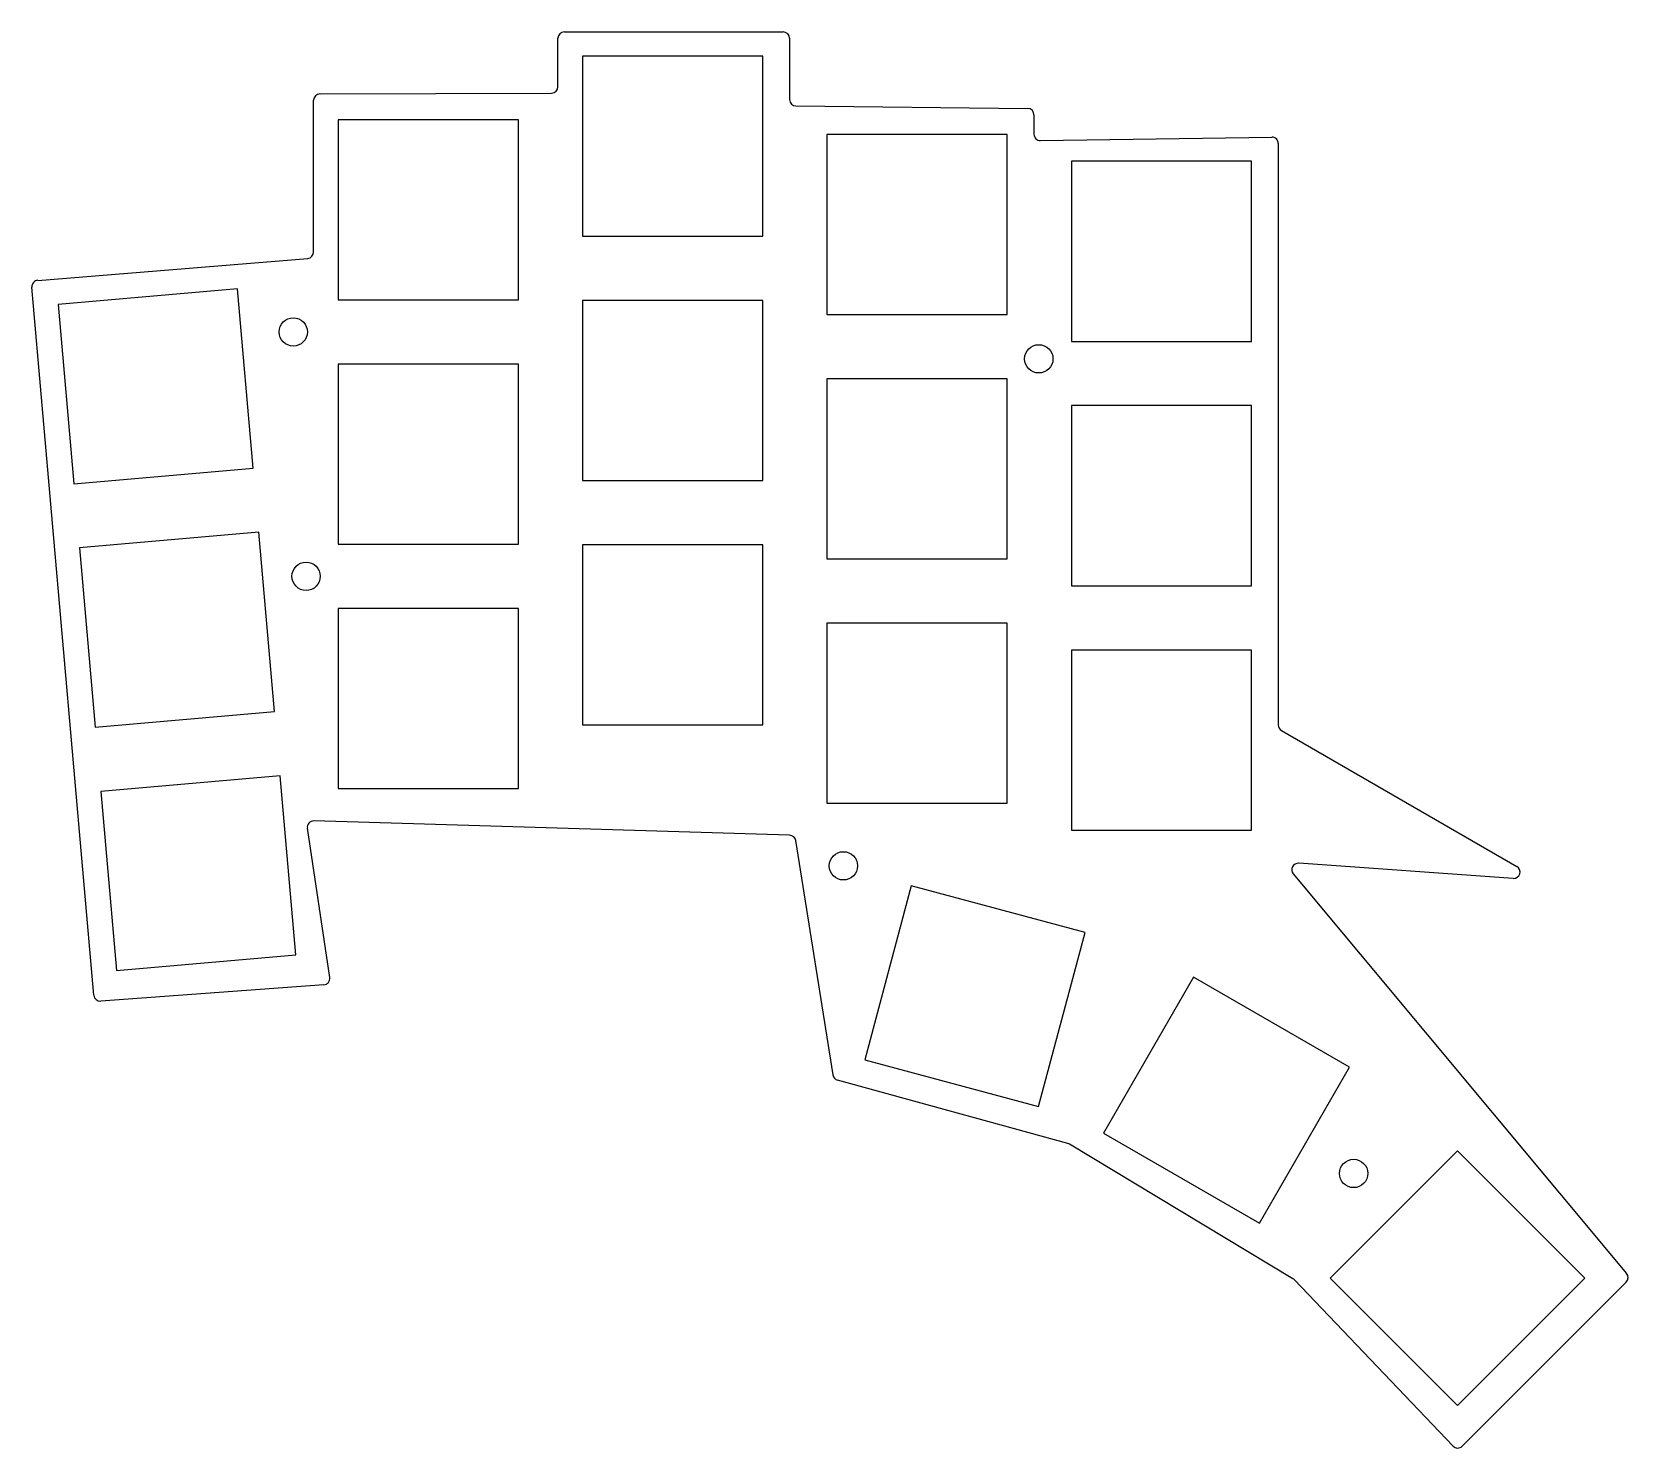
# Model space of a CAD drawing. Header units: millimetres. Extents: x 87 to 211, y -145 to -35.
import ezdxf

# ---------------------------------------------------------------- set-up
doc = ezdxf.new("R2010")
doc.units = ezdxf.units.MM

msp = doc.modelspace()

# ---------------------------------------------------------------- linework, layer by layer
for p, q in [((128.46, -34.59), (145.47, -34.59)), ((127.96, -38.85), (127.96, -35.09)), ((145.97, -35.09), (145.97, -39.85)), ((143.88, -36.48), (129.88, -36.48)), ((129.88, -36.48), (129.88, -50.48)), ((143.88, -50.48), (143.88, -36.48)), ((109.46, -39.41), (127.47, -39.35)), ((108.96, -51.7), (108.96, -39.91)), ((146.46, -40.35), (164.47, -40.54)), ((124.88, -41.42), (110.88, -41.42)), ((110.88, -41.42), (110.88, -55.42)), ((124.88, -55.42), (124.88, -41.42)), ((164.97, -41.04), (164.97, -42.54)), ((162.88, -42.56), (148.88, -42.56)), ((148.88, -42.56), (148.88, -56.56)), ((162.88, -56.56), (162.88, -42.56)), ((165.47, -43.04), (183.46, -42.77)), ((183.97, -43.27), (183.97, -45.01)), ((181.88, -44.65), (167.88, -44.65)), ((167.88, -44.65), (167.88, -58.65)), ((181.88, -58.65), (181.88, -44.65)), ((183.97, -45.01), (183.97, -88.47)), ((129.88, -50.48), (143.88, -50.48)), ((87.52, -53.91), (108.51, -52.2)), ((91.88, -109.49), (87.06, -54.45)), ((103.05, -54.56), (89.1, -55.78)), ((104.27, -68.51), (103.05, -54.56)), ((89.1, -55.78), (90.32, -69.73)), ((110.88, -55.42), (124.88, -55.42)), ((143.88, -55.48), (129.88, -55.48)), ((129.88, -55.48), (129.88, -69.48)), ((143.88, -69.48), (143.88, -55.48)), ((148.88, -56.56), (162.88, -56.56)), ((167.88, -58.65), (181.88, -58.65)), ((124.88, -60.42), (110.88, -60.42)), ((110.88, -60.42), (110.88, -74.42)), ((124.88, -74.42), (124.88, -60.42)), ((162.88, -61.56), (148.88, -61.56)), ((148.88, -61.56), (148.88, -75.56)), ((162.88, -75.56), (162.88, -61.56)), ((181.88, -63.65), (167.88, -63.65)), ((167.88, -63.65), (167.88, -77.65)), ((181.88, -77.65), (181.88, -63.65)), ((90.32, -69.73), (104.27, -68.51)), ((129.88, -69.48), (143.88, -69.48)), ((104.71, -73.49), (90.76, -74.71)), ((105.93, -87.44), (104.71, -73.49)), ((110.88, -74.42), (124.88, -74.42)), ((90.76, -74.71), (91.98, -88.66)), ((143.88, -74.48), (129.88, -74.48)), ((129.88, -74.48), (129.88, -88.48)), ((143.88, -88.48), (143.88, -74.48)), ((148.88, -75.56), (162.88, -75.56)), ((167.88, -77.65), (181.88, -77.65)), ((124.88, -79.42), (110.88, -79.42)), ((110.88, -79.42), (110.88, -93.42)), ((124.88, -93.42), (124.88, -79.42)), ((162.88, -80.56), (148.88, -80.56)), ((148.88, -80.56), (148.88, -94.56)), ((162.88, -94.56), (162.88, -80.56)), ((181.88, -82.65), (167.88, -82.65)), ((167.88, -82.65), (167.88, -96.65)), ((181.88, -96.65), (181.88, -82.65)), ((91.98, -88.66), (105.93, -87.44)), ((129.88, -88.48), (143.88, -88.48)), ((184.22, -88.91), (202.52, -99.48)), ((106.36, -92.42), (92.42, -93.64)), ((107.58, -106.36), (106.36, -92.42)), ((92.42, -93.64), (93.64, -107.58)), ((110.88, -93.42), (124.88, -93.42)), ((148.88, -94.56), (162.88, -94.56)), ((108.47, -96.51), (110.21, -108.1)), ((145.97, -97.05), (108.98, -95.94)), ((167.88, -96.65), (181.88, -96.65)), ((149.35, -115.69), (146.45, -97.47)), ((202.24, -100.41), (185.56, -99.23)), ((185.14, -100.05), (211.05, -131.13)), ((155.43, -100.99), (151.81, -114.51)), ((168.96, -104.61), (155.43, -100.99)), ((165.33, -118.13), (168.96, -104.61)), ((93.64, -107.58), (107.58, -106.36)), ((109.75, -108.68), (92.41, -109.95)), ((177.39, -108.09), (170.39, -120.21)), ((189.52, -115.09), (177.39, -108.09)), ((151.81, -114.51), (165.33, -118.13)), ((182.52, -127.21), (189.52, -115.09)), ((167.61, -121.02), (149.71, -116.1)), ((170.39, -120.21), (182.52, -127.21)), ((185.11, -131.54), (167.74, -121.08)), ((197.91, -121.58), (188.01, -131.48)), ((207.81, -131.48), (197.91, -121.58)), ((188.01, -131.48), (197.91, -141.38)), ((197.91, -141.38), (207.81, -131.48)), ((197.56, -144.55), (185.22, -131.62)), ((211.02, -131.8), (198.27, -144.55))]:
    msp.add_line(p, q)
for centre in [(107.38, -57.92), (165.35, -60.01), (108.38, -76.92), (150.16, -99.43), (189.83, -123.35)]:
    msp.add_circle(centre, 1.1)
for centre, start, end in [((128.46, -35.09), 90, 180), ((145.47, -35.09), 0, 90), ((109.46, -39.91), 90.196, 180), ((127.46, -38.85), 270.196, 0), ((146.47, -39.85), 180, 269.3818), ((164.47, -41.04), 0, 89.3818), ((165.47, -42.54), 180, 270.8594), ((183.47, -43.27), 0.0254, 90.8594), ((183.47, -45.01), 0, 0.0254), ((108.46, -51.7), 274.6567, 0), ((87.56, -54.4), 94.6567, 185.002), ((184.47, -88.47), 180, 240), ((108.97, -96.44), 88.2816, 188.5305), ((145.96, -97.55), 9.0417, 88.2816), ((185.52, -99.73), 85.9692, 219.8251), ((202.27, -99.91), 265.9692, 60), ((109.72, -108.18), 274.1912, 8.5305), ((92.38, -109.45), 185.002, 274.1912), ((149.84, -115.61), 189.0417, 254.6163), ((167.48, -121.5), 58.9424, 74.6163), ((184.86, -131.97), 43.6797, 58.9424), ((210.67, -131.45), 315, 39.8251), ((197.92, -144.2), 223.6797, 315)]:
    msp.add_arc(centre, 0.5, start, end)

doc.saveas('drawing.dxf')
